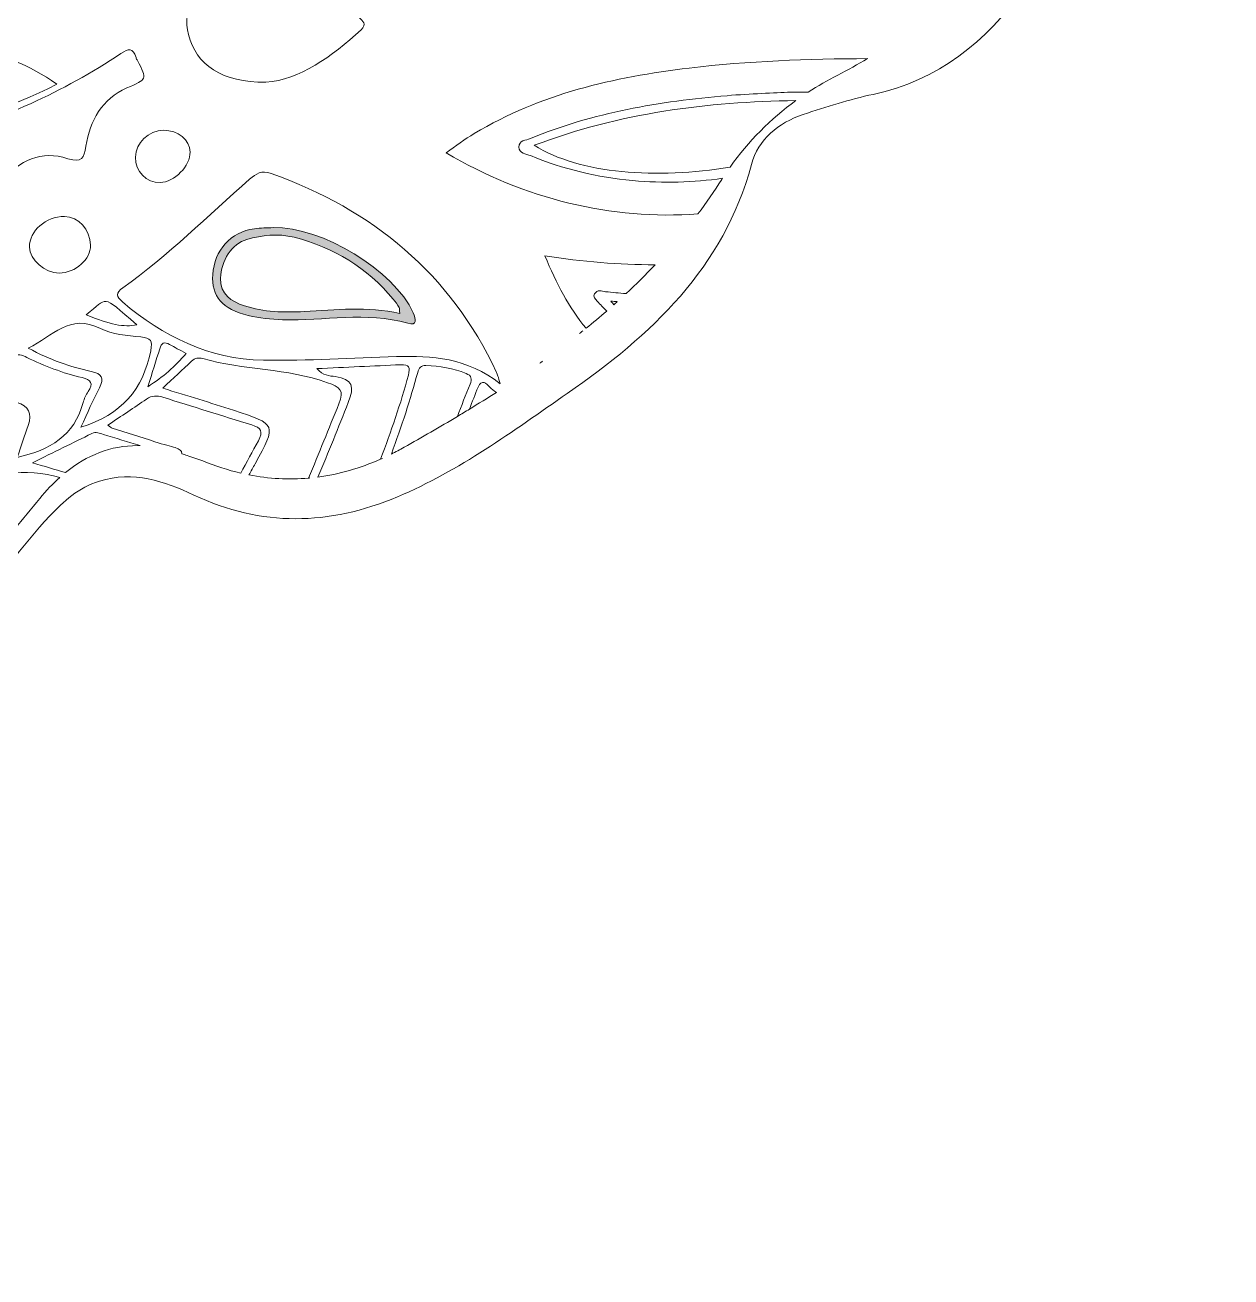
# Model space of a CAD drawing. Extents: x 55 to 2945, y -1852 to -85.
# Drawn here: x 2705.3 to 2919.1, y -555.5 to -333.4 of the extents above; entities that cross this region are included whole.
import ezdxf

# ---------------------------------------------------------------- set-up
doc = ezdxf.new("R2010")
doc.units = 0
doc.header["$MEASUREMENT"] = 0
doc.layers.add('Layer 1', color=7, linetype='Continuous')

# ---------------------------------------------------------------- blocks, each defined once
blk = doc.blocks.new('block 2')
at = {"layer": 'Layer 1', "true_color": 0xffffff}
h = blk.add_hatch(color=7, dxfattribs=at)
h.dxf.hatch_style = 2
edge = h.paths.add_edge_path()
edge.add_spline(control_points=[(2749.2708, -369.2967), (2748.1516, -369.3562), (2747.0204, -369.332), (2745.9152, -369.4898), (2741.7187, -370.0888), (2738.8172, -373.3144), (2738.5363, -377.6108), (2738.2855, -381.447), (2740.2251, -383.7958), (2744.8413, -384.8863), (2746.8112, -385.3516), (2748.8683, -385.5813), (2750.8947, -385.6493), (2758.2966, -385.898), (2765.7396, -384.1214), (2773.1183, -386.2617), (2774.8288, -386.7578), (2774.6028, -385.5417), (2774.1005, -384.4376), (2770.6539, -376.8596), (2757.913, -369.1034), (2749.2708, -369.2967)], knot_values=[0, 0, 0, 0, 1, 1, 1, 2, 2, 2, 3, 3, 3, 4, 4, 4, 5, 5, 5, 6, 6, 6, 7, 7, 7, 7], degree=3, periodic=1)
edge = h.paths.add_edge_path()
edge.add_spline(control_points=[(2754.7533, -384.1776), (2751.1842, -384.3772), (2747.5906, -384.3061), (2744.1454, -383.1721), (2741.8042, -382.4014), (2739.8721, -381.1799), (2739.9169, -378.2613), (2739.9633, -375.2429), (2742.0081, -372.096), (2744.5627, -371.3959), (2747.3172, -370.641), (2750.0238, -370.272), (2752.9489, -371.0115), (2760.0305, -372.8021), (2765.8779, -376.4128), (2770.5545, -381.9786), (2770.9454, -382.444), (2771.2775, -382.9626), (2771.5986, -383.4802), (2771.6921, -383.6312), (2771.6525, -383.8647), (2771.7227, -384.5053), (2765.9299, -383.2298), (2760.346, -383.8646), (2754.7533, -384.1776)], knot_values=[0, 0, 0, 0, 1, 1, 1, 2, 2, 2, 3, 3, 3, 4, 4, 4, 5, 5, 5, 6, 6, 6, 7, 7, 7, 8, 8, 8, 8], degree=3, periodic=1)
at = {"layer": 'Layer 1', "lineweight": 0}
for points, knots in [([(2916.1423, -268.6332), (2914.0212, -262.8354), (2910.15, -258.2926), (2905.6368, -254.2919), (2899.1496, -248.5294), (2891.7904, -243.9159), (2884.8377, -238.7721), (2877.2781, -233.1746), (2869.8069, -227.4711), (2862.0058, -222.1977), (2849.4085, -213.6718), (2837.8365, -203.779), (2826.0228, -194.2398), (2816.731, -186.7274), (2808.0814, -178.4136), (2799.1725, -170.4298), (2784.4777, -157.2492), (2769.6592, -144.2277), (2753.1613, -133.2802), (2737.4883, -122.8748), (2720.6841, -115.1149), (2702.1653, -111.2792), (2689.0495, -108.5688), (2675.751, -107.8087), (2662.435, -107.2077), (2631.8904, -105.829), (2601.4519, -106.3239), (2571.2314, -111.7859), (2563.3006, -113.2236), (2555.2225, -113.3178), (2547.1857, -112.1983), (2537.7938, -110.8844), (2529.3209, -106.9308), (2521.1427, -102.4823), (2503.166, -92.6955), (2484.4232, -85.9962), (2463.6772, -85.2597), (2446.5725, -84.6528), (2429.7918, -86.1553), (2413.2586, -90.4742), (2401.8575, -93.4497), (2391.6405, -99.2299), (2381.2881, -104.5681), (2365.1497, -112.8818), (2348.3219, -114.5139), (2330.7046, -111.1319), (2318.561, -108.8045), (2306.2878, -107.1783), (2293.932, -106.8778), (2269.3974, -106.2827), (2244.8804, -106.8483), (2220.4047, -108.9989), (2196.5242, -111.0965), (2174.8118, -119.0155), (2154.8847, -132.2373), (2138.3103, -143.2437), (2123.315, -156.1887), (2108.514, -169.3928), (2099.6582, -177.3), (2091.0911, -185.5666), (2081.8759, -193.026), (2075.2768, -198.3583), (2068.931, -204.0029), (2061.9901, -208.9758), (2053.3287, -215.1802), (2044.9149, -221.7558), (2036.2181, -227.9248), (2030.2612, -232.1553), (2024.4575, -236.5862), (2018.5065, -240.8226), (2012.4848, -245.112), (2006.8461, -249.9376), (2001.0836, -254.5806), (1997.625, -257.3675), (1994.4904, -260.508), (1992.2867, -264.3968), (1986.5714, -274.4664), (1987.7852, -285.7498), (1999.4574, -291.9777), (2003.7292, -294.2638), (2008.2366, -295.8783), (2012.9679, -296.8328), (2015.095, -297.2629), (2016.1202, -298.0406), (2015.8433, -300.48), (2015.5428, -303.1962), (2015.5133, -305.995), (2016.1614, -308.6935), (2020.8516, -328.2611), (2032.7359, -340.9291), (2052.2917, -346.179), (2054.3716, -346.7387), (2056.4633, -347.2513), (2058.5727, -347.6874), (2067.3106, -349.4785), (2072.2423, -355.0642), (2074.6757, -363.3898), (2077.2094, -372.0806), (2082.1175, -379.322), (2088.7578, -385.4262), (2099.8586, -395.6372), (2112.1553, -404.2219), (2125.0236, -412.0054), (2131.2693, -415.7881), (2137.9332, -418.6399), (2145.1157, -420.1247), (2149.5583, -421.0438), (2154.107, -421.7214), (2158.5437, -420.6608), (2164.0646, -419.341), (2169.4205, -417.3966), (2174.6998, -415.2637), (2182.6719, -412.0407), (2189.872, -413.2604), (2196.0469, -419.3823), (2200.9314, -424.2314), (2204.9262, -429.8643), (2208.7856, -435.4912), (2212.5683, -441.0003), (2217.2348, -445.5019), (2222.1076, -449.8797), (2224.3289, -451.8771), (2226.1907, -454.2281), (2229.1133, -455.5302), (2235.9068, -458.5528), (2242.6297, -461.764), (2249.217, -465.1991), (2256.1285, -468.7992), (2262.4448, -473.4539), (2267.5061, -479.3107), (2272.9445, -485.5975), (2278.8307, -491.1125), (2286.1663, -495.0131), (2288.3287, -496.1621), (2290.5441, -497.2344), (2292.8008, -498.183), (2294.0852, -498.7192), (2294.4506, -499.1846), (2293.6787, -500.5163), (2292.2588, -502.9792), (2291.0273, -505.5481), (2289.7251, -508.0759), (2265.7444, -554.7824), (2251.6976, -604.1169), (2250.1833, -656.8098), (2249.6766, -674.3682), (2251.786, -691.4788), (2258.6031, -707.7704), (2275.2541, -747.5479), (2307.0008, -770.0733), (2346.2715, -783.7194), (2351.5803, -785.5636), (2357.3486, -785.54), (2362.5278, -782.4231), (2367.6303, -779.3475), (2368.7262, -773.096), (2365.0555, -768.4236), (2363.6944, -766.6972), (2361.9445, -765.4363), (2360.0884, -764.3167), (2353.448, -760.2984), (2347.1376, -755.8027), (2340.9745, -751.089), (2316.2808, -732.2049), (2303.9251, -707.2696), (2304.2668, -676.1476), (2304.3964, -664.5461), (2305.7752, -653.0624), (2308.0142, -641.6848), (2313.3936, -614.3808), (2323.8167, -589.0037), (2337.345, -564.8049), (2346.8018, -547.8887), (2358.1499, -532.2334), (2369.3096, -516.4485), (2372.5797, -511.829), (2375.7496, -507.1449), (2379.385, -501.8774), (2380.8462, -509.5725), (2382.2545, -516.5486), (2383.4859, -523.5544), (2385.8781, -537.1592), (2387.8755, -550.8288), (2389.5724, -564.5456), (2391.1809, -577.5848), (2392.5538, -590.6416), (2393.4671, -603.7456), (2394.6867, -621.1921), (2394.1919, -638.6857), (2394.0975, -656.1439), (2394.0387, -667.5746), (2394.127, -679.017), (2393.7028, -690.4536), (2393.5496, -694.6193), (2393.9091, -698.8086), (2393.8973, -703.0037), (2393.8619, -715.165), (2394.351, -727.338), (2394.9048, -739.4935), (2395.7886, -758.9019), (2397.4266, -778.2574), (2400.025, -797.5187), (2401.9871, -812.1075), (2404.6326, -826.5431), (2409.9591, -840.3541), (2419.8696, -866.0672), (2447.5152, -881.1981), (2473.6171, -874.6755), (2496.5551, -868.9485), (2509.8829, -853.3167), (2515.6218, -831.0505), (2520.6831, -811.4004), (2521.3018, -791.1198), (2522.7925, -770.9866), (2523.7058, -758.6604), (2524.7369, -746.3459), (2525.55, -734.0138), (2525.9742, -727.5502), (2526.917, -721.0217), (2523.9474, -714.782), (2521.9735, -710.6399), (2519.0864, -707.5171), (2514.5141, -706.7511), (2512.3929, -706.3917), (2511.8981, -705.7495), (2512.175, -703.8463), (2513.5596, -694.419), (2513.7953, -684.8915), (2514.6968, -675.4229), (2515.9813, -661.9535), (2517.4543, -648.5078), (2518.6327, -635.0267), (2519.8052, -621.5456), (2520.7479, -608.0468), (2521.7378, -594.5481), (2523.3051, -573.1244), (2524.7487, -551.6832), (2526.3925, -530.2654), (2527.0937, -521.1799), (2528.1661, -512.1295), (2529.1619, -502.1425), (2532.8856, -507.4925), (2536.0085, -512.106), (2539.2668, -516.6253), (2557.4439, -541.8493), (2574.0419, -568.0042), (2585.4077, -597.1053), (2597.0033, -626.8014), (2604.2565, -657.3342), (2601.4754, -689.5403), (2600.4737, -701.1065), (2597.2567, -712.0835), (2591.3823, -722.153), (2582.0551, -738.15), (2568.5976, -749.999), (2553.1662, -759.8211), (2549.6958, -762.0366), (2546.0839, -764.0516), (2543.0259, -766.8622), (2537.0042, -772.4007), (2538.6304, -780.6968), (2546.3078, -783.5073), (2551.2101, -785.2985), (2556.236, -785.1335), (2561.0498, -783.5191), (2587.8057, -774.5337), (2611.2268, -760.4104), (2629.4039, -738.4034), (2644.2107, -720.4738), (2653.2433, -700.0047), (2655.7769, -676.8605), (2657.2145, -663.7565), (2656.7903, -650.6172), (2655.4705, -637.4896), (2653.6734, -619.6072), (2650.3915, -601.9898), (2646.0845, -584.5669), (2638.8667, -555.3775), (2627.4713, -527.8085), (2613.348, -501.3294), (2612.3287, -499.4144), (2612.5584, -498.8606), (2614.55, -498.1889), (2622.8401, -495.3961), (2629.9224, -490.6765), (2636.2152, -484.5841), (2638.6015, -482.2685), (2640.6696, -479.6465), (2643.0971, -477.4723), (2646.821, -474.1433), (2650.4976, -470.7613), (2654.1743, -467.3733), (2656.9965, -464.769), (2660.137, -462.4416), (2664.0317, -461.7994), (2670.5837, -460.7211), (2676.1929, -457.946), (2681.4664, -453.8981), (2687.3644, -449.373), (2692.8853, -444.5238), (2696.6267, -438.1073), (2700.3505, -431.7203), (2704.5987, -425.7634), (2709.6718, -420.4428), (2712.1111, -417.8857), (2714.6978, -415.4228), (2718.4274, -414.2797), (2724.5375, -412.4001), (2729.8994, -414.2679), (2735.161, -416.7367), (2747.2103, -422.4049), (2759.1771, -422.1751), (2771.3148, -417.0549), (2782.2741, -412.4296), (2791.7486, -405.4121), (2801.4175, -398.7069), (2816.2891, -388.4017), (2829.1103, -376.4761), (2834.0774, -358.1046), (2835.2852, -353.6207), (2838.844, -350.7041), (2843.2631, -349.2252), (2847.3462, -347.8641), (2851.4766, -346.5325), (2855.6836, -345.6546), (2878.321, -340.9527), (2891.4722, -316.695), (2891.3661, -300.4092), (2891.3543, -298.1231), (2892.2264, -297.3807), (2894.2414, -296.9329), (2900.1512, -295.619), (2905.6191, -293.2798), (2910.3739, -289.4382), (2917.0791, -284.0233), (2919.106, -276.7113), (2916.1423, -268.6332)], [0, 0, 0, 0, 1, 1, 1, 2, 2, 2, 3, 3, 3, 4, 4, 4, 5, 5, 5, 6, 6, 6, 7, 7, 7, 8, 8, 8, 9, 9, 9, 10, 10, 10, 11, 11, 11, 12, 12, 12, 13, 13, 13, 14, 14, 14, 15, 15, 15, 16, 16, 16, 17, 17, 17, 18, 18, 18, 19, 19, 19, 20, 20, 20, 21, 21, 21, 22, 22, 22, 23, 23, 23, 24, 24, 24, 25, 25, 25, 26, 26, 26, 27, 27, 27, 28, 28, 28, 29, 29, 29, 30, 30, 30, 31, 31, 31, 32, 32, 32, 33, 33, 33, 34, 34, 34, 35, 35, 35, 36, 36, 36, 37, 37, 37, 38, 38, 38, 39, 39, 39, 40, 40, 40, 41, 41, 41, 42, 42, 42, 43, 43, 43, 44, 44, 44, 45, 45, 45, 46, 46, 46, 47, 47, 47, 48, 48, 48, 49, 49, 49, 50, 50, 50, 51, 51, 51, 52, 52, 52, 53, 53, 53, 54, 54, 54, 55, 55, 55, 56, 56, 56, 57, 57, 57, 58, 58, 58, 59, 59, 59, 60, 60, 60, 61, 61, 61, 62, 62, 62, 63, 63, 63, 64, 64, 64, 65, 65, 65, 66, 66, 66, 67, 67, 67, 68, 68, 68, 69, 69, 69, 70, 70, 70, 71, 71, 71, 72, 72, 72, 73, 73, 73, 74, 74, 74, 75, 75, 75, 76, 76, 76, 77, 77, 77, 78, 78, 78, 79, 79, 79, 80, 80, 80, 81, 81, 81, 82, 82, 82, 83, 83, 83, 84, 84, 84, 85, 85, 85, 86, 86, 86, 87, 87, 87, 88, 88, 88, 89, 89, 89, 90, 90, 90, 91, 91, 91, 92, 92, 92, 93, 93, 93, 94, 94, 94, 95, 95, 95, 96, 96, 96, 97, 97, 97, 98, 98, 98, 99, 99, 99, 100, 100, 100, 101, 101, 101, 102, 102, 102, 103, 103, 103, 104, 104, 104, 105, 105, 105, 106, 106, 106, 107, 107, 107, 108, 108, 108, 109, 109, 109, 110, 110, 110, 111, 111, 111, 112, 112, 112, 112]), ([(2734.2241, -335.037), (2733.0752, -330.5178), (2735.3496, -326.3344), (2739.9453, -324.2133), (2744.3938, -322.1687), (2748.7423, -323.0938), (2753.0258, -324.5786), (2757.4213, -326.0987), (2761.1333, -328.7973), (2764.48, -332.0026), (2765.1222, -332.6213), (2765.9412, -333.1987), (2764.8453, -334.2004), (2759.5895, -339.0319), (2753.9391, -343.0503), (2747.9527, -343.5099), (2740.2164, -343.6042), (2735.5852, -340.3989), (2734.2241, -335.037)], [0, 0, 0, 0, 1, 1, 1, 2, 2, 2, 3, 3, 3, 4, 4, 4, 5, 5, 5, 6, 6, 6, 6]), ([(2716.0353, -354.8639), (2715.6876, -356.9497), (2715.3812, -357.8748), (2712.8535, -357.0676), (2708.1399, -355.5533), (2704.2275, -357.2443), (2701.2402, -361.0977), (2700.5155, -362.0287), (2700.0029, -362.8477), (2698.5416, -362.0287), (2694.1874, -359.607), (2689.7506, -357.3386), (2684.7188, -354.6754), (2686.5926, -354.151), (2687.7651, -353.8151), (2688.9376, -353.497), (2700.8514, -350.2445), (2711.9992, -345.2775), (2722.2632, -338.3955), (2723.6066, -337.494), (2724.4256, -337.388), (2724.9323, -339.1026), (2724.9853, -339.297), (2725.0972, -339.4738), (2725.1916, -339.6564), (2726.9474, -343.0797), (2726.8826, -342.9324), (2723.2943, -344.5233), (2718.8929, -346.4854), (2716.7954, -350.3152), (2716.0353, -354.8639)], [0, 0, 0, 0, 1, 1, 1, 2, 2, 2, 3, 3, 3, 4, 4, 4, 5, 5, 5, 6, 6, 6, 7, 7, 7, 8, 8, 8, 9, 9, 9, 10, 10, 10, 10]), ([(2687.4469, -349.5964), (2688.4308, -348.4356), (2689.4442, -347.4104), (2687.7592, -346.0552), (2687.1228, -345.5367), (2687.3114, -345.0182), (2687.8534, -344.541), (2688.2364, -344.2051), (2688.6076, -343.8575), (2688.9788, -343.504), (2691.2178, -341.3828), (2692.9501, -336.9461), (2695.6958, -337.5176), (2700.7924, -338.5723), (2706.0482, -340.2869), (2710.8738, -343.8752), (2702.5365, -348.1587), (2694.0814, -350.4979), (2685.4082, -352.9372), (2685.5378, -351.1224), (2686.6986, -350.4743), (2687.4469, -349.5964)], [0, 0, 0, 0, 1, 1, 1, 2, 2, 2, 3, 3, 3, 4, 4, 4, 5, 5, 5, 6, 6, 6, 7, 7, 7, 7]), ([(2849.3732, -342.2254), (2847.5525, -343.1504), (2845.8144, -344.1639), (2844.1469, -345.2539), (2843.1394, -345.2539), (2842.1141, -345.248), (2841.0417, -345.2421), (2838.1252, -345.4071), (2833.9359, -345.5426), (2829.7644, -345.8902), (2817.7975, -346.8743), (2806.0487, -348.8834), (2794.8714, -353.4852), (2794.0818, -353.8092), (2792.8033, -353.8328), (2792.8385, -355.0053), (2792.868, -356.1189), (2794.1054, -356.2014), (2794.895, -356.5314), (2800.6927, -358.9353), (2806.7498, -360.3553), (2812.9896, -360.9387), (2818.4927, -361.4572), (2823.8074, -361.3099), (2828.9512, -360.538), (2828.91, -360.6087), (2828.8628, -360.6735), (2828.8216, -360.7383), (2827.4722, -362.8595), (2826.0582, -364.8981), (2824.5793, -366.8661), (2809.2835, -367.9974), (2793.7695, -364.2382), (2779.9054, -356.0187), (2781.6672, -354.8109), (2783.2403, -353.6148), (2784.9255, -352.6072), (2796.6627, -345.5662), (2809.6664, -342.5848), (2823.0532, -340.9881), (2833.5647, -339.7389), (2844.1056, -339.3736), (2854.6584, -339.3088), (2852.9142, -340.3164), (2851.1645, -341.318), (2849.3732, -342.2254)], [0, 0, 0, 0, 1, 1, 1, 2, 2, 2, 3, 3, 3, 4, 4, 4, 5, 5, 5, 6, 6, 6, 7, 7, 7, 8, 8, 8, 9, 9, 9, 10, 10, 10, 11, 11, 11, 12, 12, 12, 13, 13, 13, 14, 14, 14, 15, 15, 15, 15]), ([(2830.2887, -358.5641), (2817.391, -360.7501), (2803.521, -359.7602), (2795.5549, -354.6989), (2810.7624, -348.9424), (2826.1819, -346.9626), (2841.9491, -346.7564), (2837.4475, -350.0324), (2833.547, -353.9683), (2830.2887, -358.5641)], [0, 0, 0, 0, 1, 1, 1, 2, 2, 2, 3, 3, 3, 3]), ([(2729.8286, -352.0239), (2732.3681, -352.0121), (2734.4658, -353.7444), (2734.5187, -355.8891), (2734.5836, -358.3461), (2731.7494, -361.2274), (2729.2041, -361.2981), (2726.7766, -361.3688), (2724.7791, -359.3183), (2724.8144, -356.7965), (2724.8498, -354.2688), (2727.1949, -352.0416), (2729.8286, -352.0239)], [0, 0, 0, 0, 1, 1, 1, 2, 2, 2, 3, 3, 3, 4, 4, 4, 4]), ([(2771.1145, -392.1844), (2763.2544, -392.4142), (2755.4062, -392.968), (2747.5167, -392.8089), (2737.7829, -392.6145), (2729.7756, -388.6315), (2722.5519, -382.4919), (2721.3618, -381.4785), (2721.3087, -380.8893), (2722.5931, -379.976), (2730.6888, -374.2607), (2737.612, -367.1666), (2745.0832, -360.7148), (2746.2381, -359.7131), (2747.2162, -359.0944), (2748.8778, -359.6836), (2766.9252, -366.1296), (2780.6655, -377.4247), (2788.8791, -394.989), (2789.0441, -395.3484), (2789.1266, -395.7432), (2789.5391, -397.0218), (2783.6175, -392.3494), (2777.4131, -392.0017), (2771.1145, -392.1844)], [0, 0, 0, 0, 1, 1, 1, 2, 2, 2, 3, 3, 3, 4, 4, 4, 5, 5, 5, 6, 6, 6, 7, 7, 7, 8, 8, 8, 8]), ([(2706.0364, -372.7758), (2706.0364, -369.8357), (2708.8822, -367.3434), (2712.2702, -367.3139), (2714.6742, -367.2903), (2716.8248, -369.6707), (2716.8778, -372.4046), (2716.9191, -374.8911), (2714.1851, -377.3304), (2711.3216, -377.3599), (2708.7998, -377.3835), (2706.0364, -374.9854), (2706.0364, -372.7758)], [0, 0, 0, 0, 1, 1, 1, 2, 2, 2, 3, 3, 3, 4, 4, 4, 4]), ([(2749.2708, -369.2967), (2748.1516, -369.3562), (2747.0204, -369.332), (2745.9152, -369.4898), (2741.7187, -370.0888), (2738.8172, -373.3144), (2738.5363, -377.6108), (2738.2855, -381.447), (2740.2251, -383.7958), (2744.8413, -384.8863), (2746.8112, -385.3516), (2748.8683, -385.5813), (2750.8947, -385.6493), (2758.2966, -385.898), (2765.7396, -384.1214), (2773.1183, -386.2617), (2774.8288, -386.7578), (2774.6028, -385.5417), (2774.1005, -384.4376), (2770.6539, -376.8596), (2757.913, -369.1034), (2749.2708, -369.2967)], [0, 0, 0, 0, 1, 1, 1, 2, 2, 2, 3, 3, 3, 4, 4, 4, 5, 5, 5, 6, 6, 6, 7, 7, 7, 7]), ([(2754.7533, -384.1776), (2751.1842, -384.3772), (2747.5906, -384.3061), (2744.1454, -383.1721), (2741.8042, -382.4014), (2739.8721, -381.1799), (2739.9169, -378.2613), (2739.9633, -375.2429), (2742.0081, -372.096), (2744.5627, -371.3959), (2747.3172, -370.641), (2750.0238, -370.272), (2752.9489, -371.0115), (2760.0305, -372.8021), (2765.8779, -376.4128), (2770.5545, -381.9786), (2770.9454, -382.444), (2771.2775, -382.9626), (2771.5986, -383.4802), (2771.6921, -383.6312), (2771.6525, -383.8647), (2771.7227, -384.5053), (2765.9299, -383.2298), (2760.346, -383.8646), (2754.7533, -384.1776)], [0, 0, 0, 0, 1, 1, 1, 2, 2, 2, 3, 3, 3, 4, 4, 4, 5, 5, 5, 6, 6, 6, 7, 7, 7, 8, 8, 8, 8]), ([(2811.8287, -381.0071), (2811.8287, -381.0071), (2811.823, -381.0071), (2811.823, -381.0071), (2810.6151, -380.9069), (2809.4072, -380.795), (2808.1934, -380.6713), (2807.5158, -380.6005), (2806.7262, -380.2175), (2806.2548, -381.0307), (2805.9427, -381.5669), (2806.3903, -381.997), (2806.7262, -382.3564), (2807.2742, -382.9574), (2807.8281, -383.5348), (2808.3996, -384.0946), (2807.2035, -385.1375), (2805.9838, -386.1509), (2804.7525, -387.1525), (2801.7062, -383.4994), (2799.473, -379.2041), (2797.4403, -374.296), (2804.1161, -375.3625), (2810.5856, -375.8869), (2816.9843, -375.881), (2815.3169, -377.6486), (2813.5964, -379.3514), (2811.8287, -381.0071)], [0, 0, 0, 0, 1, 1, 1, 2, 2, 2, 3, 3, 3, 4, 4, 4, 5, 5, 5, 6, 6, 6, 7, 7, 7, 8, 8, 8, 9, 9, 9, 9]), ([(2716.1118, -384.7427), (2720.1362, -381.7495), (2718.4745, -380.848), (2725.0678, -386.528), (2722.8642, -387.017), (2720.1833, -386.5044), (2716.1118, -384.7427)], [0, 0, 0, 0, 1, 1, 1, 2, 2, 2, 2]), ([(2809.6782, -382.9692), (2809.4955, -382.7629), (2809.3128, -382.5567), (2809.1362, -382.3446), (2809.525, -382.3682), (2809.902, -382.3976), (2810.2851, -382.4212), (2810.0847, -382.6038), (2809.8845, -382.7865), (2809.6782, -382.9692)], [0, 0, 0, 0, 1, 1, 1, 2, 2, 2, 3, 3, 3, 3]), ([(2727.5426, -391.1415), (2726.1873, -397.941), (2722.4046, -402.5014), (2715.1515, -404.6992), (2716.3593, -402.1008), (2717.3079, -399.8736), (2718.4274, -397.7288), (2719.3466, -395.9612), (2718.9047, -395.2247), (2716.978, -394.8005), (2713.2955, -393.9932), (2709.7131, -392.8384), (2705.8302, -390.6701), (2710.1609, -388.6197), (2713.154, -384.3774), (2718.6336, -387.2056), (2720.7254, -388.2838), (2723.365, -388.437), (2725.7866, -388.6845), (2727.5896, -388.8671), (2727.9019, -389.3621), (2727.5426, -391.1415)], [0, 0, 0, 0, 1, 1, 1, 2, 2, 2, 3, 3, 3, 4, 4, 4, 5, 5, 5, 6, 6, 6, 7, 7, 7, 7]), ([(2803.6034, -388.0717), (2803.6034, -388.0717), (2803.5975, -388.0658), (2803.5975, -388.0658), (2803.7861, -387.9244), (2803.9688, -387.7771), (2804.1515, -387.6357), (2803.9747, -387.783), (2803.7861, -387.9303), (2803.6034, -388.0717)], [0, 0, 0, 0, 1, 1, 1, 2, 2, 2, 3, 3, 3, 3]), ([(2729.1334, -390.7821), (2729.4398, -389.7627), (2729.9347, -389.4681), (2730.8951, -390.0338), (2731.7671, -390.5464), (2732.6745, -390.9883), (2733.8353, -391.607), (2731.7907, -393.9932), (2729.7521, -395.7668), (2727.024, -397.5167), (2727.8195, -394.989), (2728.5029, -392.8914), (2729.1334, -390.7821)], [0, 0, 0, 0, 1, 1, 1, 2, 2, 2, 3, 3, 3, 4, 4, 4, 4]), ([(2705.7948, -404.3751), (2706.5372, -402.2481), (2706.0128, -400.9872), (2703.6972, -400.2389), (2700.7159, -399.2667), (2697.8405, -397.9469), (2694.7236, -396.0496), (2697.758, -394.5943), (2700.38, -393.3628), (2702.9725, -392.0724), (2703.9388, -391.5893), (2704.7342, -391.9369), (2705.5827, -392.3376), (2708.7232, -393.84), (2711.9579, -395.1245), (2715.3577, -395.8964), (2717.0015, -396.2735), (2717.3963, -396.9511), (2716.4595, -398.4006), (2716.0706, -398.9956), (2715.7289, -399.6555), (2715.5462, -400.3331), (2713.9908, -406.1958), (2709.6659, -408.7824), (2703.8681, -410.0551), (2704.5634, -408.0046), (2705.1643, -406.184), (2705.7948, -404.3751)], [0, 0, 0, 0, 1, 1, 1, 2, 2, 2, 3, 3, 3, 4, 4, 4, 5, 5, 5, 6, 6, 6, 7, 7, 7, 8, 8, 8, 9, 9, 9, 9]), ([(2755.5123, -413.7317), (2755.5123, -413.7317), (2755.5123, -413.7258), (2755.5123, -413.7258), (2752.03, -414.0381), (2748.5065, -413.8496), (2744.9536, -413.1602), (2745.3189, -412.5003), (2745.6901, -411.8404), (2746.0495, -411.1864), (2749.903, -404.2337), (2749.8971, -404.1983), (2742.1961, -401.6883), (2738.1542, -400.3685), (2734.0827, -399.1488), (2729.6695, -397.776), (2731.555, -396.0142), (2733.1871, -394.5118), (2734.7898, -392.9857), (2735.379, -392.426), (2736.0094, -392.3317), (2736.7577, -392.5379), (2744.0168, -394.5648), (2751.7295, -394.2289), (2758.912, -396.8156), (2761.0626, -397.5933), (2761.9287, -398.1118), (2760.9153, -400.557), (2759.0946, -404.9408), (2757.3977, -409.3657), (2755.5123, -413.7258), (2755.5947, -413.7258), (2755.6773, -413.72), (2755.7597, -413.7082), (2755.6773, -413.72), (2755.5947, -413.7258), (2755.5123, -413.7317)], [0, 0, 0, 0, 1, 1, 1, 2, 2, 2, 3, 3, 3, 4, 4, 4, 5, 5, 5, 6, 6, 6, 7, 7, 7, 8, 8, 8, 9, 9, 9, 10, 10, 10, 11, 11, 11, 12, 12, 12, 12]), ([(2796.5211, -393.3628), (2796.5211, -393.3628), (2796.5211, -393.3569), (2796.5211, -393.3569), (2796.692, -393.2391), (2796.857, -393.1153), (2797.0279, -392.9975), (2796.857, -393.1212), (2796.692, -393.245), (2796.5211, -393.3628)], [0, 0, 0, 0, 1, 1, 1, 2, 2, 2, 3, 3, 3, 3]), ([(2768.2922, -410.3791), (2768.2922, -410.3791), (2768.2922, -410.3732), (2768.2922, -410.3732), (2764.6568, -411.9877), (2760.9448, -413.0542), (2757.1856, -413.5491), (2759.0593, -409.1713), (2760.821, -404.7463), (2762.5828, -400.3155), (2763.6786, -397.5639), (2763.3723, -396.1615), (2760.273, -395.7314), (2759.236, -395.5841), (2758.04, -395.5606), (2756.9971, -394.3055), (2762.1468, -394.0698), (2767.0136, -393.8636), (2771.8805, -393.6161), (2773.3594, -393.5396), (2773.5891, -394.1406), (2773.2356, -395.4604), (2771.8805, -400.5335), (2770.1599, -405.4769), (2768.2922, -410.3732), (2768.3982, -410.332), (2768.5102, -410.2849), (2768.6163, -410.2318), (2768.5102, -410.2849), (2768.3982, -410.332), (2768.2922, -410.3791)], [0, 0, 0, 0, 1, 1, 1, 2, 2, 2, 3, 3, 3, 4, 4, 4, 5, 5, 5, 6, 6, 6, 7, 7, 7, 8, 8, 8, 9, 9, 9, 10, 10, 10, 10]), ([(2784.0771, -401.4998), (2783.3583, -401.9358), (2782.6395, -402.3718), (2781.9146, -402.8078), (2778.8037, -404.6697), (2775.6514, -406.4845), (2772.4814, -408.2757), (2771.7273, -408.6999), (2770.9731, -409.1006), (2770.213, -409.4777), (2772.0395, -404.4871), (2773.6009, -399.7734), (2774.8854, -394.9831), (2775.0976, -394.1936), (2775.4746, -393.7104), (2776.3407, -393.7458), (2778.7978, -393.8459), (2781.1899, -394.2348), (2783.482, -395.1717), (2784.4366, -395.5664), (2784.5721, -396.1321), (2784.1831, -397.0866), (2783.4055, -398.9839), (2782.6571, -400.887), (2781.9146, -402.8019), (2782.6395, -402.3718), (2783.3583, -401.9358), (2784.0771, -401.4998), (2784.566, -400.1917), (2785.0551, -398.8955), (2785.5796, -397.6051), (2786.1864, -396.0967), (2787.1174, -396.957), (2787.6712, -397.5992), (2787.9482, -397.9292), (2788.4254, -398.212), (2788.8378, -398.5243), (2787.2647, -399.5318), (2785.6797, -400.5217), (2784.0771, -401.4998)], [0, 0, 0, 0, 1, 1, 1, 2, 2, 2, 3, 3, 3, 4, 4, 4, 5, 5, 5, 6, 6, 6, 7, 7, 7, 8, 8, 8, 9, 9, 9, 10, 10, 10, 11, 11, 11, 12, 12, 12, 13, 13, 13, 13]), ([(2736.7636, -410.6678), (2735.8621, -410.2966), (2734.89, -410.0963), (2733.9767, -409.7428), (2733.6703, -409.625), (2733.3639, -409.513), (2733.0575, -409.407), (2733.0398, -408.859), (2732.6627, -408.5939), (2731.8849, -408.3287), (2731.1013, -408.0695), (2729.9111, -407.8102), (2728.2732, -407.274), (2725.7513, -406.4432), (2723.2177, -405.6655), (2720.6959, -404.8524), (2720.5074, -404.7935), (2720.3542, -404.6344), (2719.9123, -404.3398), (2722.4105, -402.6723), (2724.6318, -401.2405), (2726.7883, -399.7204), (2727.7428, -399.0487), (2728.6797, -399.0722), (2729.6872, -399.3845), (2734.9489, -401.0225), (2740.1928, -402.6959), (2745.4662, -404.2926), (2747.1337, -404.7935), (2747.5226, -405.5182), (2746.6388, -407.1149), (2745.5899, -409.024), (2744.547, -410.9389), (2743.4924, -412.8479), (2741.2593, -412.3235), (2739.0144, -411.5988), (2736.7636, -410.6678)], [0, 0, 0, 0, 1, 1, 1, 2, 2, 2, 3, 3, 3, 4, 4, 4, 5, 5, 5, 6, 6, 6, 7, 7, 7, 8, 8, 8, 9, 9, 9, 10, 10, 10, 11, 11, 11, 12, 12, 12, 12]), ([(2725.168, -407.9693), (2720.4544, -407.9693), (2716.2297, -409.6485), (2712.4116, -412.7596), (2710.5851, -412.2175), (2708.682, -411.6342), (2706.5608, -411.0096), (2710.4201, -409.1124), (2713.7609, -407.4802), (2717.09, -405.8246), (2717.8323, -405.4475), (2718.4745, -405.7715), (2719.1463, -405.9719), (2721.3205, -406.6377), (2723.4946, -407.3152), (2725.6747, -407.9752), (2725.5038, -407.9693), (2725.3389, -407.9693), (2725.168, -407.9693)], [0, 0, 0, 0, 1, 1, 1, 2, 2, 2, 3, 3, 3, 4, 4, 4, 5, 5, 5, 6, 6, 6, 6]), ([(2707.857, -417.3554), (2704.8639, -421.0026), (2701.853, -424.6439), (2698.7125, -428.1615), (2697.6461, -427.7902), (2696.5206, -427.4014), (2695.2716, -426.9595), (2697.4398, -425.1506), (2699.0896, -423.6717), (2700.8514, -422.3401), (2702.56, -421.0438), (2702.6838, -420.0775), (2700.5745, -419.1525), (2698.2647, -418.139), (2695.9904, -417.0549), (2693.6336, -415.9649), (2698.7891, -412.7242), (2705.5061, -411.9524), (2711.4276, -413.6021), (2710.1962, -414.7039), (2709.006, -415.9531), (2707.857, -417.3554)], [0, 0, 0, 0, 1, 1, 1, 2, 2, 2, 3, 3, 3, 4, 4, 4, 5, 5, 5, 6, 6, 6, 7, 7, 7, 7])]:
    blk.add_open_spline(points, degree=3, knots=knots, dxfattribs=at)

msp = doc.modelspace()

# ---------------------------------------------------------------- block references
at = {"layer": 'Layer 1'}
msp.add_blockref('block 2', (0, 0), dxfattribs=at)

doc.saveas('drawing.dxf')
